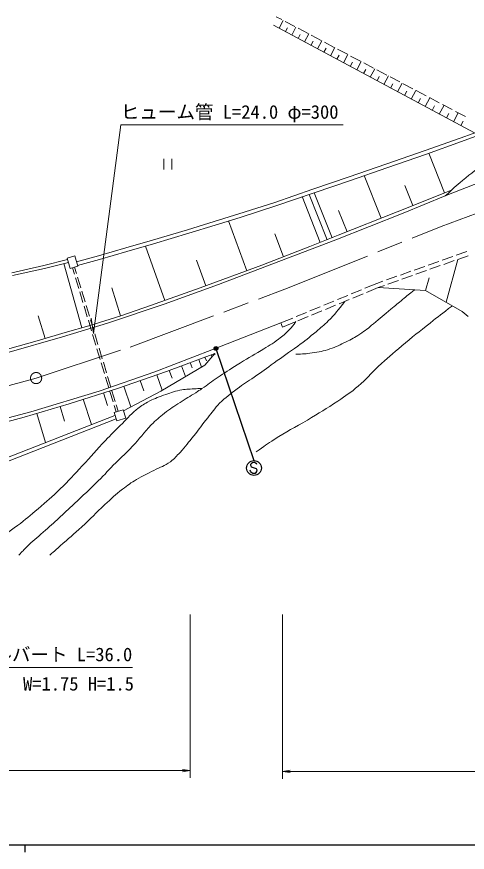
# Model space of a CAD drawing. Units: millimetres, scale not verified. Extents: x 40000 to 680000, y 20000 to 380000.
# Drawn here: x 266921 to 327700, y 204000 to 316624 of the extents above; entities that cross this region are included whole.
import ezdxf
from ezdxf.enums import TextEntityAlignment as Align

# ---------------------------------------------------------------- set-up
doc = ezdxf.new("R2010")
doc.units = ezdxf.units.MM
doc.header["$LTSCALE"] = 1000
doc.header["$PDMODE"] = 32
doc.header["$PDSIZE"] = 500
doc.linetypes.add('CHAIN', pattern=[18.5, 12, -1.5, 3.5, -1.5])
for name, color, linetype, lineweight in [('M-BMK', 2, 'CHAIN', 13), ('M-STR-HTXT', 7, 'Continuous', 13), ('M-STR-STRC', 7, 'Continuous', 25), ('M-TTL-BAND', 7, 'Continuous', 25), ('M-WORK', 1, 'Continuous', 13)]:
    doc.layers.add(name, color=color, linetype=linetype, lineweight=lineweight)
doc.styles.add('ＭＳ ゴシック', font='')
doc.styles.get('ＭＳ ゴシック').set_extended_font_data('MS Gothic')

# ---------------------------------------------------------------- blocks, each defined once
blk = doc.blocks.new('open_arrow')
at = {"color": 0, "linetype": 'Continuous', "lineweight": -2}
blk.add_lwpolyline([(7.5, 1.25), (0, 0), (7.5, -1.25)], dxfattribs=at)

msp = doc.modelspace()

# ---------------------------------------------------------------- linework, layer by layer
at = {"layer": 'M-BMK'}
for p, q in [((324167, 288330), (333717, 291926)), ((303107, 279898), (324167, 288330)), ((282227, 272085), (303107, 279898)), ((269540, 267918), (282227, 272085)), ((261583, 265716), (269540, 267918))]:
    msp.add_line(p, q, dxfattribs=at)
msp.add_circle((269540, 267918), 750, dxfattribs=at)
at = {"layer": 'M-STR-HTXT'}
for p, q in [((277286, 273913), (276950, 275974)), ((290301, 236035), (290301, 214014)), ((302794, 236035), (302794, 213900)), ((227088, 215014), (290301, 215014)), ((302794, 214900), (551711, 214900))]:
    msp.add_line(p, q, dxfattribs=at)
for points in [[(277286, 273913), (280966, 302041), (310966, 302041)], [(242815, 260682), (251277, 228922), (282527, 228922)]]:
    msp.add_lwpolyline(points, dxfattribs=at)
at = {"layer": 'M-STR-STRC'}
for p, q in [((293800, 271915), (298891, 256793)), ((298464, 256279), (298448, 256165)), ((298448, 256165), (298534, 255983)), ((298593, 256418), (298464, 256279)), ((298534, 255983), (298685, 255910)), ((298724, 256511), (298593, 256418)), ((298685, 255910), (299218, 255722)), ((298890, 256545), (298724, 256511)), ((299005, 256528), (298890, 256545)), ((299150, 256456), (299005, 256528)), ((299260, 256382), (299150, 256456)), ((299218, 255722), (299298, 255550)), ((299294, 256270), (299260, 256382)), ((298452, 255391), (298413, 255501)), ((298536, 255213), (298452, 255391)), ((298639, 255140), (298536, 255213)), ((298786, 255065), (298639, 255140)), ((298906, 255048), (298786, 255065)), ((299073, 255077), (298906, 255048)), ((299198, 255173), (299073, 255077)), ((299269, 255322), (299198, 255173)), ((299298, 255550), (299269, 255322))]:
    msp.add_line(p, q, dxfattribs=at)
for centre, radius in [((293800, 271915), 250), ((293800, 271915), 200), ((293800, 271915), 150), ((293800, 271915), 100), ((293800, 271915), 50), ((293800, 271915), 20), ((298922, 255793), 1000)]:
    msp.add_circle(centre, radius, dxfattribs=at)
msp.add_point((293800, 271915), dxfattribs=at)
at = {"layer": 'M-TTL-BAND'}
for p, q in [((40000, 205000), (579000, 205000)), ((268000, 205000), (268000, 204000))]:
    msp.add_line(p, q, dxfattribs=at)
at = {"layer": 'M-WORK'}
for p, q in [((301927, 316624), (302680, 316226)), ((301540, 315478), (328659, 300963)), ((302307, 315068), (302872, 316125)), ((303122, 315993), (304449, 315293)), ((303160, 314611), (303446, 315144)), ((304014, 314154), (304585, 315221)), ((304876, 313693), (305164, 314231)), ((304891, 315060), (306218, 314360)), ((305738, 313231), (306315, 314309)), ((306608, 312765), (306899, 313309)), ((306660, 314126), (307987, 313426)), ((307479, 312299), (308061, 313387)), ((308429, 313193), (309756, 312493)), ((308357, 311829), (308651, 312378)), ((309236, 311359), (309824, 312457)), ((310198, 312260), (311525, 311560)), ((310123, 310884), (310420, 311438)), ((311011, 310409), (311604, 311518)), ((311967, 311327), (313294, 310627)), ((311907, 309929), (312206, 310489)), ((312803, 309450), (313402, 310570)), ((313736, 310394), (315063, 309694)), ((313707, 308966), (314010, 309531)), ((314612, 308482), (315217, 309612)), ((315505, 309460), (316832, 308760)), ((316439, 307504), (317050, 308645)), ((315525, 307993), (315831, 308563)), ((317274, 308527), (318601, 307827)), ((317361, 307010), (317669, 307587)), ((318283, 306516), (318900, 307669)), ((319043, 307594), (320369, 306894)), ((319214, 306018), (319526, 306600)), ((320145, 305520), (320768, 306684)), ((320812, 306661), (322138, 305961)), ((321086, 305016), (321400, 305604)), ((322026, 304513), (322655, 305688)), ((322581, 305728), (323907, 305028)), ((322975, 304005), (323293, 304598)), ((323925, 303497), (324560, 304684)), ((324350, 304794), (325676, 304095)), ((324883, 302984), (325204, 303583)), ((325842, 302471), (326483, 303669)), ((326119, 303861), (327445, 303161)), ((326810, 301953), (327133, 302558)), ((326751, 300271), (330410, 301597)), ((326920, 299801), (330579, 301127)), ((322015, 298590), (326751, 300271)), ((322181, 298118), (326920, 299801)), ((316699, 296743), (322015, 298590)), ((286780, 297450), (286780, 296050)), ((287830, 296050), (287830, 297450)), ((316863, 296271), (322181, 298118)), ((324638, 292893), (322500, 298243)), ((311761, 295026), (316699, 296743)), ((311924, 294553), (316863, 296271)), ((316077, 289472), (313778, 295225)), ((306883, 293368), (311761, 295026)), ((307045, 292895), (311924, 294553)), ((324732, 292461), (329652, 294415)), ((301733, 291604), (306883, 293368)), ((301890, 291129), (307045, 292895)), ((309477, 286836), (307045, 292895)), ((318232, 290320), (325567, 293264)), ((320357, 291182), (319289, 293858)), ((307864, 286202), (305440, 292376)), ((306356, 292659), (308795, 286568)), ((319049, 290134), (324732, 292461)), ((296902, 290053), (301733, 291604)), ((297052, 289576), (301890, 291129)), ((293563, 289023), (296902, 290053)), ((293711, 288545), (297052, 289576)), ((309973, 286547), (319049, 290134)), ((310299, 287158), (318232, 290320)), ((311474, 287634), (310325, 290510)), ((289975, 287910), (293563, 289023)), ((290120, 287431), (293711, 288545)), ((297964, 282383), (295488, 289094)), ((285251, 286513), (289975, 287910)), ((285392, 286033), (290120, 287431)), ((302922, 284272), (301718, 287362)), ((281651, 285459), (285251, 286513)), ((301341, 283261), (309973, 286547)), ((306439, 285643), (310299, 287158)), ((277957, 284393), (281651, 285459)), ((278092, 283912), (281791, 284979)), ((281791, 284979), (285392, 286033)), ((286915, 278372), (284308, 285716)), ((299998, 283133), (306439, 285643)), ((326208, 284478), (327622, 284978)), ((270562, 283070), (273786, 283903)), ((274769, 284376), (273735, 284081)), ((273735, 284081), (274130, 282700)), ((275163, 282995), (274769, 284376)), ((274994, 283586), (277957, 284393)), ((275126, 283103), (278092, 283912)), ((324323, 283810), (325736, 284311)), ((324859, 278127), (326430, 283920)), ((326416, 283915), (327829, 284416)), ((266281, 282111), (270562, 283070)), ((270655, 282681), (273886, 283515)), ((275686, 274693), (273257, 283353)), ((274130, 282700), (275163, 282995)), ((274441, 282788), (274703, 281923)), ((274728, 282875), (274990, 282010)), ((292450, 280348), (291179, 283794)), ((291686, 280066), (299998, 283133)), ((294148, 280526), (301341, 283261)), ((320552, 282474), (321966, 282975)), ((322437, 283142), (323851, 283643)), ((322645, 282579), (324059, 283080)), ((324530, 283247), (325944, 283748)), ((266368, 281721), (270655, 282681)), ((316782, 281138), (318196, 281639)), ((318667, 281806), (320081, 282307)), ((318875, 281243), (320289, 281744)), ((320760, 281911), (322174, 282412)), ((274848, 281444), (275282, 280009)), ((275135, 281531), (275569, 280096)), ((286796, 277880), (294148, 280526)), ((313876, 280014), (315482, 280677)), ((315482, 280677), (316311, 280971)), ((316990, 280575), (318404, 281076)), ((322078, 279709), (322547, 281436)), ((275427, 279530), (275861, 278094)), ((275714, 279617), (276149, 278181)), ((280933, 276317), (279742, 280086)), ((284984, 277686), (291686, 280066)), ((312027, 279251), (313414, 279824)), ((314098, 279457), (315697, 280117)), ((315697, 280117), (316518, 280408)), ((315697, 280117), (322078, 279709)), ((322078, 279709), (327013, 276903)), ((308330, 277725), (309717, 278297)), ((310179, 278488), (311565, 279061)), ((310401, 277931), (311787, 278503)), ((312249, 278694), (313636, 279266)), ((276006, 277616), (276441, 276180)), ((276293, 277703), (276728, 276267)), ((279176, 275340), (286796, 277880)), ((280958, 276324), (284984, 277686)), ((306481, 276962), (307868, 277534)), ((308552, 277167), (309938, 277740)), ((270760, 273246), (269825, 276315)), ((276648, 274963), (280958, 276324)), ((302565, 275345), (304171, 276008)), ((304633, 276199), (306019, 276771)), ((304855, 275641), (306241, 276213)), ((306703, 276404), (308090, 276977)), ((327013, 276903), (327830, 276228)), ((273120, 273457), (279176, 275340)), ((273440, 274063), (276648, 274963)), ((276586, 275702), (277020, 274266)), ((276873, 275788), (277307, 274353)), ((302565, 275345), (293263, 271705)), ((302794, 274790), (302565, 275345)), ((302794, 274790), (304392, 275450)), ((269982, 273009), (273440, 274063)), ((277165, 273787), (277599, 272352)), ((277452, 273874), (277886, 272438)), ((265607, 271308), (273120, 273457)), ((265672, 271813), (269982, 273009)), ((277744, 271873), (278178, 270437)), ((278031, 271960), (278466, 270524)), ((293263, 271705), (285564, 268757)), ((287106, 268810), (293624, 271244)), ((291472, 270440), (291864, 269390)), ((292287, 269638), (293624, 271244)), ((292312, 270754), (292508, 270229)), ((293151, 271067), (293252, 270797)), ((293620, 271242), (293670, 271107)), ((278323, 269959), (278758, 268523)), ((278610, 270046), (279045, 268610)), ((286373, 266175), (292287, 269638)), ((289143, 269571), (289686, 268115)), ((290307, 270006), (290579, 269278)), ((285564, 268757), (278052, 266172)), ((279190, 268131), (279624, 266696)), ((280499, 266519), (287106, 268810)), ((285817, 268363), (286541, 266274)), ((287485, 268952), (287872, 267916)), ((278902, 268044), (279337, 266609)), ((283588, 267591), (284071, 266198)), ((278052, 266172), (268807, 263348)), ((274016, 264459), (280499, 266519)), ((278635, 265927), (279178, 264219)), ((279482, 266130), (279916, 264694)), ((279769, 266217), (280203, 264781)), ((281316, 263498), (286373, 266175)), ((281360, 266818), (282326, 264033)), ((275903, 265059), (276989, 261643)), ((267906, 262630), (274016, 264459)), ((272772, 264087), (273360, 262123)), ((280052, 263264), (281268, 263651)), ((280061, 264216), (280323, 263351)), ((280348, 264303), (280610, 263437)), ((281268, 263651), (281626, 262525)), ((268807, 263348), (259430, 260898)), ((260802, 260783), (267906, 262630)), ((261264, 255479), (280171, 262891)), ((261421, 255004), (280353, 262425)), ((269631, 263146), (270807, 259220)), ((280410, 262139), (280052, 263264)), ((281626, 262525), (280410, 262139))]:
    msp.add_line(p, q, dxfattribs=at)
for points, knots in [([(324732, 292461), (325802, 293492), (326125, 293784), (327072, 294568), (328301, 295585), (329023, 296122), (330376, 296966), (331759, 297829), (332572, 298253), (334026, 298991), (335856, 299920), (336909, 300390), (338794, 301202), (340702, 302023), (341790, 302439), (343723, 303200), (346046, 304115), (347344, 304639), (349690, 305491), (352542, 306527), (354145, 307097), (357043, 307995), (359038, 308614), (360155, 308970), (362185, 309461), (363344, 309740), (363995, 309891), (365169, 310100), (365966, 310242), (366416, 310298), (367220, 310393), (368518, 310547), (369247, 310611), (370550, 310713), (372785, 310888), (374040, 310954), (376278, 311086), (378598, 311222), (379899, 311263), (382219, 311405), (384416, 311540), (385641, 311714), (387840, 311805), (389150, 311859), (389886, 311865), (391197, 311832), (392875, 311789), (393814, 311695), (395486, 311538), (397220, 311376), (397794, 311295), (399912, 311003)], [0, 0, 0, 0, 1, 1, 1, 2, 2, 2, 3, 3, 3, 4, 4, 4, 5, 5, 5, 6, 6, 6, 7, 7, 7, 8, 8, 8, 9, 9, 9, 10, 10, 10, 11, 11, 11, 12, 12, 12, 13, 13, 13, 14, 14, 14, 15, 15, 15, 16, 16, 16, 17, 17, 17, 17]), ([(304557, 271121), (305595, 271165), (305912, 271184), (306771, 271310), (307717, 271450), (308252, 271548), (309162, 271843), (310052, 272131), (310522, 272379), (311359, 272796), (312093, 273162), (312501, 273380), (313188, 273826), (313952, 274323), (314341, 274660), (315053, 275230), (315988, 275977), (316480, 276433), (317397, 277201), (318013, 277716), (318357, 278006), (318978, 278515), (319598, 279023), (319796, 279182), (320574, 279805)], [0, 0, 0, 0, 1, 1, 1, 2, 2, 2, 3, 3, 3, 4, 4, 4, 5, 5, 5, 6, 6, 6, 7, 7, 7, 8, 8, 8, 8]), ([(271401, 244053), (272085, 244659), (272256, 244811), (272804, 245296), (273941, 246303), (274599, 246843), (275717, 247872), (276951, 249008), (277572, 249720), (278807, 250855), (279719, 251694), (280207, 252194), (281187, 252951), (281898, 253500), (282320, 253780), (283087, 254248), (283970, 254785), (284517, 254993), (285432, 255473), (286300, 255929), (286868, 256056), (287652, 256645), (288216, 257070), (288471, 257386), (288948, 257906), (289711, 258737), (290089, 259247), (290795, 260126), (291551, 261067), (291931, 261628), (292684, 262571), (293299, 263342), (293605, 263810), (294294, 264513), (295131, 265367), (295697, 265746), (296646, 266473), (297508, 267133), (298048, 267423), (298937, 268045), (299995, 268784), (300576, 269215), (301628, 269963), (302875, 270849), (303597, 271314), (304825, 272227), (305812, 272962), (306359, 273382), (307302, 274172), (307963, 274726), (308336, 275036), (308954, 275637), (309919, 276577), (310202, 276989), (311194, 278258)], [0, 0, 0, 0, 1, 1, 1, 2, 2, 2, 3, 3, 3, 4, 4, 4, 5, 5, 5, 6, 6, 6, 7, 7, 7, 8, 8, 8, 9, 9, 9, 10, 10, 10, 11, 11, 11, 12, 12, 12, 13, 13, 13, 14, 14, 14, 15, 15, 15, 16, 16, 16, 17, 17, 17, 18, 18, 18, 18]), ([(299226, 257970), (300360, 258797), (300688, 259015), (301650, 259648), (303341, 260761), (304394, 261213), (306126, 262259), (307742, 263236), (308664, 263759), (310229, 264817), (311339, 265567), (311981, 265970), (312999, 266841), (314117, 267798), (314608, 268482), (315690, 269479), (316900, 270593), (317603, 271189), (318860, 272249), (320325, 273485), (321163, 274157), (322670, 275340), (323839, 276257), (324219, 276549), (325687, 277656)], [0, 0, 0, 0, 1, 1, 1, 2, 2, 2, 3, 3, 3, 4, 4, 4, 5, 5, 5, 6, 6, 6, 7, 7, 7, 8, 8, 8, 8]), ([(267224, 244040), (267707, 244587), (267855, 244736), (268278, 245164), (269090, 245987), (269633, 246356), (270492, 247130), (272150, 248624), (273071, 249470), (274701, 250994), (275966, 252178), (276684, 252831), (277916, 254049), (278861, 254984), (279341, 255557), (280278, 256500), (281139, 257366), (281681, 257793), (282516, 258685), (283551, 259789), (284010, 260520), (285073, 261597), (285729, 262262), (286137, 262596), (286867, 263178), (287647, 263799), (288127, 264090), (288963, 264634), (289778, 265165), (290259, 265422), (291076, 265949), (291405, 266160), (291589, 266278), (291911, 266499), (292724, 267057), (293153, 267406), (293971, 267956), (295016, 268657), (295604, 269047), (296671, 269714), (297919, 270494), (298652, 270874), (299903, 271650), (300829, 272224), (301371, 272513), (302248, 273159), (302853, 273605), (303177, 273885), (303686, 274438), (304058, 274841), (304188, 275000), (304573, 275525)], [0, 0, 0, 0, 1, 1, 1, 2, 2, 2, 3, 3, 3, 4, 4, 4, 5, 5, 5, 6, 6, 6, 7, 7, 7, 8, 8, 8, 9, 9, 9, 10, 10, 10, 11, 11, 11, 12, 12, 12, 13, 13, 13, 14, 14, 14, 15, 15, 15, 16, 16, 16, 17, 17, 17, 17]), ([(236324, 226471), (237100, 227079), (237307, 227256), (237922, 227777), (239204, 228861), (239832, 229570), (241066, 230707), (242507, 232035), (243300, 232795), (244769, 234091), (246081, 235248), (246783, 235940), (248179, 236995), (249365, 237890), (250082, 238322), (251349, 239099), (252843, 240015), (253707, 240485), (255266, 241284), (256762, 242050), (257698, 242279), (259182, 243069), (261092, 244085), (262125, 244727), (263942, 245901), (265168, 246694), (265845, 247158), (267014, 248033), (268139, 248874), (268733, 249394), (269803, 250306), (270991, 251320), (271661, 251887), (272786, 252970), (273995, 254134), (274607, 254852), (275752, 256078), (276999, 257413), (277655, 258201), (278914, 259524), (279668, 260316), (280111, 260739), (280885, 261513), (281725, 262352), (282140, 262884), (283052, 263644), (283605, 264105), (283952, 264321), (284579, 264674), (285375, 265123), (285871, 265282), (286728, 265598), (287573, 265908), (288046, 266109), (288931, 266273), (289671, 266410), (290097, 266430), (290849, 266468), (291263, 266489), (291404, 266496), (291911, 266499)], [0, 0, 0, 0, 1, 1, 1, 2, 2, 2, 3, 3, 3, 4, 4, 4, 5, 5, 5, 6, 6, 6, 7, 7, 7, 8, 8, 8, 9, 9, 9, 10, 10, 10, 11, 11, 11, 12, 12, 12, 13, 13, 13, 14, 14, 14, 15, 15, 15, 16, 16, 16, 17, 17, 17, 18, 18, 18, 19, 19, 19, 20, 20, 20, 20])]:
    msp.add_open_spline(points, degree=3, knots=knots, dxfattribs=at)

# ---------------------------------------------------------------- block references
at = {"layer": 'M-STR-HTXT', "xscale": 133, "yscale": 133, "rotation": 180}
msp.add_blockref('open_arrow', (290301, 215014), dxfattribs=at)
at = {"layer": 'M-STR-HTXT', "xscale": 133, "yscale": 133}
msp.add_blockref('open_arrow', (302794, 214900), dxfattribs=at)

# ---------------------------------------------------------------- texts
at = {"layer": 'M-STR-HTXT', "style": 'ＭＳ ゴシック'}
for s, p in [('ヒューム管 L=24.0 φ=300', (280966, 303791)), ('ボックスカルバート L=36.0', (251277, 230672)), ('W=1.75 H=1.5', (267776, 226720))]:
    msp.add_text(s, height=1833, dxfattribs=at).set_placement(p, align=Align.MIDDLE_LEFT)

doc.saveas('drawing.dxf')
